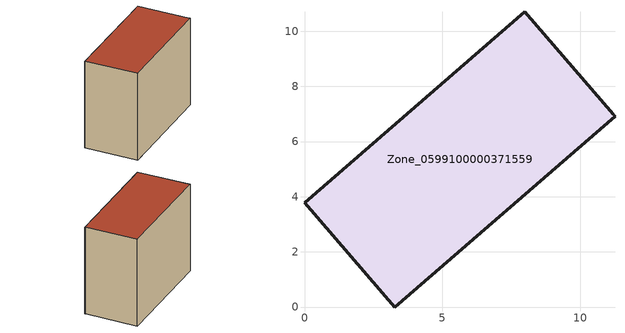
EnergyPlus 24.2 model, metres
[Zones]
Zone_0599100000371559
 floor ground (C_G): 7.98,10.7 11.19,6.99 11.26,6.91 3.28,0 0,3.78 z2.45
 wall outside (C_F): 11.19,6.99 7.98,10.7 0,3.78 3.28,0 11.26,6.91 11.19,6.99 z2.45:10.97
 roof outside (C_R): 11.26,6.91 11.19,6.99 7.98,10.7 0,3.78 3.28,0 z10.97
[BUILDING]
Pand.0599100000371559: North Axis=0; Terrain=City; Loads Convergence Tolerance Value=0.04; Temperature Convergence Tolerance Value=0.4; Solar Distribution=FullExterior; Maximum Number of Warmup Days=25; Minimum Number of Warmup Days=1
[Site:Location]
Rotterdam.The.Hague.AP_ZH_NLD Design_Conditions: Latitude=51.96; Longitude=4.45; Time Zone=1; Elevation=-4.5
[SITE:GROUNDTEMPERATURE:BUILDINGSURFACE]
18, 18, 18, 18, 18, 18, 18, 18, 18, 18, 18, 18
[MATERIAL] Thermal Absorptance=0.9; Solar Absorptance=0.7; Visible Absorptance=0.7
Name | Roughness | Thickness | Conductivity | Density | Specific Heat
G.TI.1992-2005 | MediumSmooth | 0.15 | 0.06 | 540 | 1210
F.TI.1992-2005 | Rough | 0.3 | 0.12 | 1920 | 840
R.TI.1992-2005 | MediumRough | 0.2 | 0.08 | 1500 | 1000
[CONSTRUCTION]
C_G: G.TI.1992-2005
C_F: F.TI.1992-2005
C_R: R.TI.1992-2005
[ZONE]
Zone_0599100000371559: Type=1; Multiplier=1; Ceiling Height=Autocalculate; Volume=Autocalculate; Floor Area=autocalculate; Part of Total Floor Area=Yes
[ZONEINFILTRATION:DESIGNFLOWRATE]
Infil_Zone_0599100000371559: Zone or ZoneList or Space or SpaceList=Zone_0599100000371559; Schedule=AlwaysOn; Design Flow Rate Calculation Method=Flow/Area; Flow Rate per Floor Area=0.0015; Constant Term Coefficient=1; Temperature Term Coefficient=0; Velocity Term Coefficient=0; Velocity Squared Term Coefficient=0
[HVACTEMPLATE:ZONE:IDEALLOADSAIRSYSTEM]
Zone_0599100000371559: Maximum Heating Supply Air Temperature=50; Minimum Cooling Supply Air Temperature=13; Maximum Heating Supply Air Humidity Ratio=0.0156; Minimum Cooling Supply Air Humidity Ratio=0.0077; Heating Limit=NoLimit; Cooling Limit=NoLimit; Dehumidification Control Type=ConstantSensibleHeatRatio; Cooling Sensible Heat Ratio=0.7; Dehumidification Setpoint=60; Humidification Control Type=None; Humidification Setpoint=30; Outdoor Air Method=None; Outdoor Air Flow Rate per Person=0.00944; Outdoor Air Flow Rate per Zone Floor Area=0; Outdoor Air Flow Rate per Zone=0; Demand Controlled Ventilation Type=None; Outdoor Air Economizer Type=NoEconomizer; Heat Recovery Type=None; Sensible Heat Recovery Effectiveness=0.7; Latent Heat Recovery Effectiveness=0.65
[ZONECONTROL:THERMOSTAT]
ThermostatControl_Zone_0599100000371559: Zone or ZoneList=Zone_0599100000371559; Control Type Schedule=DualSetpointControlType; Control 1=Thermostat_Zone_0599100000371559; Temperature Difference Between Cutout And Setpoint=0
[THERMOSTATSETPOINT:DUALSETPOINT]
Thermostat_Zone_0599100000371559: Heating Setpoint Temperature Schedule=HeatingSetpoint_Zone_0599100000371559; Cooling Setpoint Temperature Schedule=CoolingSetpoint_Zone_0599100000371559
[SCHEDULE:COMPACT]
HeatingSetpoint_Zone_0599100000371559: Through: 12/31, For: AllDays, Until: 24:00, 21
CoolingSetpoint_Zone_0599100000371559: Through: 12/31, For: AllDays, Until: 24:00, 24
DualSetpointControlType: Through: 12/31, For: AllDays, Until: 24:00, 4
AlwaysOn: Through: 12/31, For: AllDays, Until: 24:00, 1
